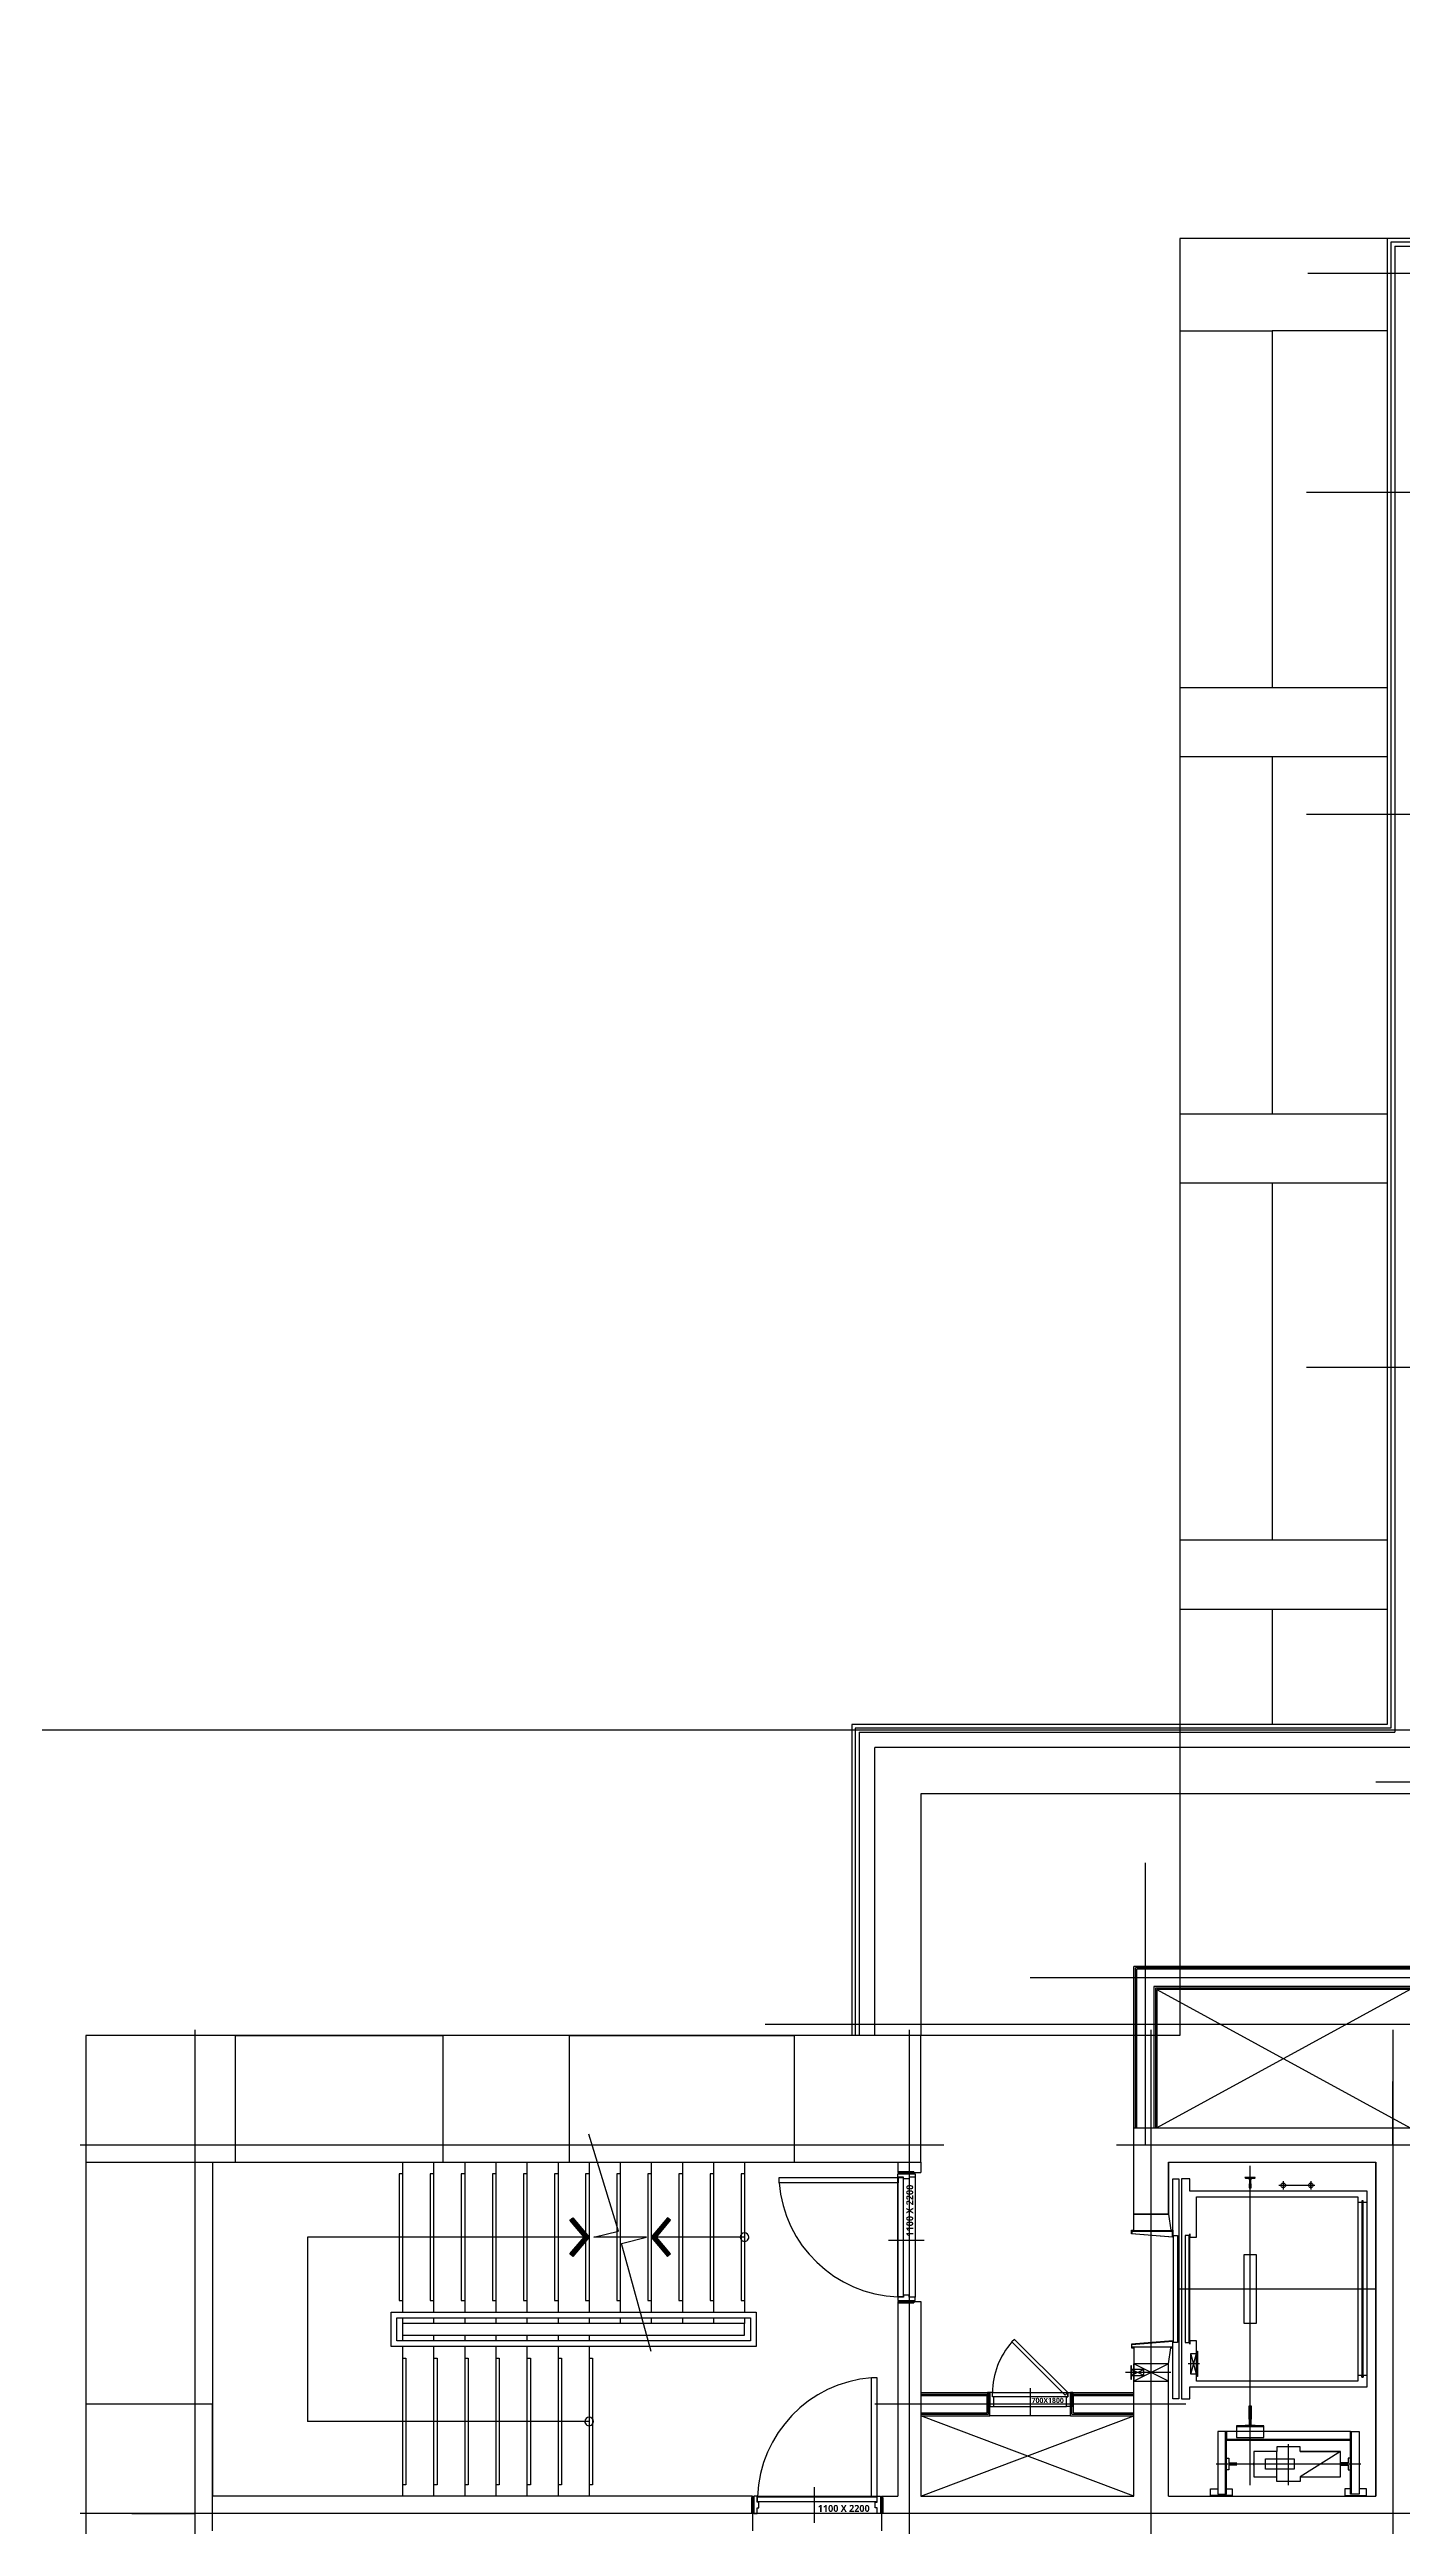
# Model space of a CAD drawing. Header units: millimetres. Extents: x 0 to 356400, y 0 to 68257.
# Drawn here: x 64602 to 65071, y 6523 to 7384 of the extents above; entities that cross this region are included whole.
import ezdxf
from ezdxf.enums import TextEntityAlignment as Align

# ---------------------------------------------------------------- set-up
doc = ezdxf.new("R2010")
doc.units = ezdxf.units.MM
doc.header["$LTSCALE"] = 75
doc.layers.add('8', color=8, linetype='Continuous')
doc.layers.add('G(그리드1)', color=185, linetype='Continuous', plot=False)
doc.styles.add('SHP-나눔bo', font='')
doc.styles.get('SHP-나눔bo').set_extended_font_data('NanumGothic', bold=True)

# ---------------------------------------------------------------- blocks, each defined once
blk = doc.blocks.new('G$C7369CDF7')
at = {"layer": '8'}
for p, q in [((1230, 85650), (1230, 9550)), ((16730, 5950), (16730, 45750)), ((1530, 10660), (1530, 38660)), ((1230, 17250), (1230, 11350)), ((1260, 17250), (1260, 11380)), ((1295, 11415), (1295, 17250)), ((14630, 15750), (14630, 11250)), ((6230, 15150), (6230, 10650)), ((3430, 10650), (3430, 13700)), ((11030, 13650), (11030, 10650)), ((17780, 9000), (17780, 12400)), ((20980, 12400), (20980, 0)), ((16330, 11850), (16330, 8250)), ((14730, 11750), (14730, 7300)), ((1295, 11415), (14195, 11415)), ((14195, 6765), (14195, 11415)), ((14330, 11550), (14330, 6900)), ((16230, 11550), (16230, 9150)), ((16243, 11550), (16243, 9163)), ((16255, 11550), (16255, 9175)), ((16405, 11550), (16405, 9325)), ((16418, 11550), (16418, 9338)), ((16430, 11550), (16430, 9350)), ((16430, 9350), (17630, 11550)), ((16430, 11550), (17630, 9350)), ((16780, 11400), (21980, 11400)), ((17780, 11400), (17230, 11400)), ((17630, 9150), (17630, 11550)), ((1230, 11350), (14130, 11350)), ((1230, 11350), (1230, 9550)), ((1260, 11380), (14160, 11380)), ((2030, 11350), (2030, 10350)), ((5130, 11350), (5130, 9550)), ((5730, 11350), (5730, 9550)), ((8830, 11350), (8830, 10350)), ((9430, 11350), (9430, 10350)), ((12530, 11350), (12530, 9550)), ((13130, 11350), (13130, 9550)), ((14130, 11350), (14130, 6700)), ((14160, 11380), (14160, 6730)), ((17930, 9450), (17930, 11250)), ((17930, 11250), (20830, 11250)), ((20830, 11250), (17930, 11250)), ((17930, 9450), (17930, 11250)), ((19030, 9530), (19030, 11250)), ((20830, 9450), (20830, 11250)), ((20830, 9450), (20830, 11250)), ((19880, 11175), (18180, 11175)), ((18180, 11175), (18180, 9635)), ((19880, 11175), (18180, 11175)), ((18180, 11175), (18180, 9635)), ((18230, 9695), (18230, 11095)), ((18230, 11095), (19830, 11095)), ((18230, 9695), (18230, 11095)), ((18230, 11095), (19830, 11095)), ((18280, 11140), (18265, 11140)), ((18265, 11140), (18265, 11130)), ((19795, 11140), (18265, 11140)), ((18265, 11130), (18280, 11130)), ((18265, 11130), (19795, 11130)), ((18280, 11175), (18280, 11140)), ((18280, 11130), (18280, 11095)), ((19780, 11175), (19780, 11140)), ((19780, 11140), (19795, 11140)), ((19795, 11130), (19780, 11130)), ((19780, 11130), (19780, 11095)), ((19795, 11140), (19795, 11130)), ((19795, 11130), (19795, 11140)), ((19830, 11095), (19830, 9695)), ((19830, 11095), (19830, 9695)), ((19880, 9635), (19880, 11175)), ((19880, 9635), (19880, 11175)), ((20268, 11031), (20268, 11106)), ((20268, 11106), (20810, 11106)), ((20268, 11031), (20268, 11106)), ((20268, 11106), (20810, 11106)), ((20810, 11040), (20268, 11040)), ((20343, 11031), (20268, 11031)), ((20268, 11031), (20268, 10280)), ((20343, 11031), (20268, 11031)), ((20268, 11031), (20268, 10280)), ((20810, 11031), (20268, 11031)), ((20810, 11031), (20268, 11031)), ((20334, 9955), (20334, 11031)), ((20343, 9955), (20343, 11031)), ((20343, 9955), (20343, 11031)), ((20600, 11031), (20500, 11031)), ((20500, 11031), (20500, 11011)), ((20600, 11031), (20500, 11031)), ((20500, 11031), (20500, 11011)), ((20500, 11011), (20540, 11011)), ((20500, 11011), (20540, 11011)), ((20540, 11011), (20540, 10943)), ((20540, 11011), (20540, 10943)), ((20550, 11121), (20550, 9865)), ((20560, 10943), (20560, 11011)), ((20560, 11011), (20600, 11011)), ((20560, 10943), (20560, 11011)), ((20560, 11011), (20600, 11011)), ((20600, 11011), (20600, 11031)), ((20600, 11011), (20600, 11031)), ((20765, 11169), (20765, 11106)), ((20830, 11169), (20765, 11169)), ((20765, 11031), (20765, 10983)), ((20765, 10983), (20830, 10983)), ((20810, 11106), (20810, 11031)), ((20810, 11106), (20810, 11031)), ((20810, 11106), (20810, 11031)), ((20824, 10983), (20824, 11169)), ((20830, 10983), (20830, 11169)), ((20660, 10943), (20440, 10943)), ((20440, 10943), (20660, 10593)), ((20660, 10943), (20440, 10943)), ((20440, 10943), (20440, 10593)), ((20440, 10593), (20440, 10943)), ((20440, 10943), (20440, 10593)), ((20540, 10943), (20560, 10943)), ((20560, 10943), (20540, 10943)), ((20660, 10593), (20660, 10943)), ((20660, 10593), (20660, 10943)), ((18095, 10687), (18165, 10687)), ((18155, 10687), (18105, 10687)), ((18130, 10409), (18130, 10721)), ((20440, 10593), (20400, 10593)), ((20400, 10593), (20400, 10393)), ((20505, 10293), (20505, 10543)), ((20505, 10543), (20595, 10543)), ((20505, 10293), (20505, 10543)), ((20505, 10543), (20595, 10543)), ((20595, 10543), (20595, 10293)), ((20595, 10543), (20595, 10293)), ((20660, 10593), (20700, 10593)), ((20700, 10593), (20700, 10393)), ((1230, 10350), (1230, 9550)), ((2030, 10350), (5130, 10350)), ((2030, 9550), (2030, 10350)), ((5730, 10350), (8830, 10350)), ((8830, 10350), (8830, 9550)), ((9430, 10350), (12530, 10350)), ((9430, 10350), (9430, 9550)), ((13130, 10350), (14130, 10350)), ((18095, 10447), (18165, 10447)), ((20733, 10493), (20376, 10493)), ((20400, 10393), (20440, 10393)), ((20440, 10393), (20440, 10193)), ((20660, 10393), (20440, 10393)), ((20440, 10393), (20440, 10193)), ((20700, 10393), (20660, 10393)), ((20660, 10193), (20660, 10393)), ((20660, 10193), (20660, 10393)), ((20733, 10160), (17960, 10160)), ((18063, 10204), (18062, 10204)), ((18062, 10204), (18062, 10115)), ((18062, 10115), (18063, 10115)), ((18071, 10169), (18068, 10200)), ((18068, 10120), (18071, 10151)), ((18117, 10165), (18082, 10165)), ((18082, 10155), (18117, 10155)), ((18120, 10168), (18117, 10165)), ((18117, 10155), (18120, 10152)), ((18151, 10168), (18120, 10168)), ((18120, 10152), (18151, 10152)), ((18151, 10152), (18151, 10168)), ((18730, 10213), (19330, 10213)), ((18730, 10107), (18730, 10213)), ((18730, 10213), (19330, 10213)), ((18730, 10107), (18730, 10213)), ((19330, 10107), (18730, 10107)), ((19330, 10107), (18730, 10107)), ((19330, 10213), (19330, 10107)), ((19330, 10213), (19330, 10107)), ((20045, 10152), (20045, 10168)), ((20045, 10168), (20161, 10168)), ((20161, 10152), (20045, 10152)), ((20161, 10168), (20164, 10165)), ((20164, 10155), (20161, 10152)), ((20164, 10165), (20205, 10165)), ((20205, 10155), (20164, 10155)), ((20210, 10169), (20212, 10200)), ((20212, 10120), (20210, 10151)), ((20217, 10204), (20218, 10204)), ((20218, 10115), (20217, 10115)), ((20320, 10280), (20218, 10280)), ((20218, 10280), (20218, 10040)), ((20320, 10280), (20218, 10280)), ((20218, 10280), (20218, 10040)), ((20218, 10204), (20218, 10115)), ((20227, 10280), (20227, 10040)), ((20268, 10280), (20268, 10040)), ((20320, 10040), (20320, 10280)), ((20320, 10040), (20320, 10280)), ((20440, 10193), (20660, 10193)), ((20440, 10193), (20660, 10193)), ((20595, 10293), (20505, 10293)), ((20595, 10293), (20505, 10293)), ((20540, 10193), (20560, 10193)), ((20560, 10193), (20540, 10193)), ((20218, 10040), (20320, 10040)), ((20218, 10040), (20320, 10040)), ((20268, 10040), (20268, 9955)), ((20268, 10040), (20268, 9955)), ((20810, 9955), (20268, 9955)), ((20268, 9955), (20268, 9880)), ((20268, 9955), (20343, 9955)), ((20268, 9955), (20343, 9955)), ((20810, 9946), (20268, 9946)), ((20500, 9955), (20500, 9975)), ((20500, 9975), (20540, 9975)), ((20500, 9955), (20500, 9975)), ((20500, 9975), (20540, 9975)), ((20600, 9955), (20500, 9955)), ((20600, 9955), (20500, 9955)), ((20540, 9975), (20540, 10043)), ((20540, 9975), (20540, 10043)), ((20560, 10043), (20560, 9975)), ((20560, 10043), (20560, 9975)), ((20560, 9975), (20600, 9975)), ((20560, 9975), (20600, 9975)), ((20600, 9975), (20600, 9955)), ((20600, 9975), (20600, 9955)), ((20765, 9955), (20765, 10003)), ((20765, 10003), (20830, 10003)), ((20810, 9880), (20810, 9955)), ((20824, 10003), (20824, 9817)), ((20830, 10003), (20830, 9817)), ((18580, 9695), (18230, 9695)), ((18580, 9695), (18230, 9695)), ((18580, 9635), (18580, 9695)), ((18580, 9635), (18580, 9695)), ((19830, 9695), (19480, 9695)), ((19480, 9695), (19480, 9635)), ((19830, 9695), (19480, 9695)), ((19480, 9695), (19480, 9635)), ((19570, 9702), (19790, 9702)), ((19570, 9695), (19570, 9702)), ((19770, 9695), (19570, 9695)), ((19770, 9645), (19590, 9695)), ((19770, 9695), (19590, 9645)), ((19590, 9645), (19590, 9695)), ((19590, 9695), (19770, 9695)), ((19590, 9645), (19590, 9695)), ((19590, 9695), (19770, 9695)), ((19680, 9721), (19680, 9622)), ((19770, 9695), (19770, 9645)), ((19770, 9695), (19770, 9645)), ((19770, 9695), (19790, 9695)), ((19790, 9702), (19790, 9695)), ((20268, 9880), (20810, 9880)), ((20765, 9817), (20765, 9880)), ((20830, 9817), (20765, 9817)), ((1230, 9550), (16830, 9550)), ((1230, 9550), (14130, 9550)), ((1230, 9550), (2030, 9550)), ((16830, 9550), (16830, 50)), ((18180, 9635), (18075, 9635)), ((18075, 9635), (18075, 9565)), ((18180, 9635), (18075, 9635)), ((18075, 9635), (18075, 9565)), ((18075, 9565), (18680, 9565)), ((18075, 9565), (18680, 9565)), ((18075, 9489), (18075, 9540)), ((18075, 9540), (19985, 9540)), ((18520, 9489), (18075, 9489)), ((18380, 9450), (18520, 9470)), ((18520, 9470), (18520, 9489)), ((18520, 9489), (18580, 9489)), ((18523, 9470), (18520, 9470)), ((18577, 9486), (18523, 9486)), ((18523, 9486), (18523, 9470)), ((18525, 9481), (18525, 9138)), ((18528, 9481), (18525, 9481)), ((18528, 9138), (18528, 9481)), ((18548, 9133), (18577, 9486)), ((18550, 9635), (18580, 9635)), ((19510, 9635), (18550, 9635)), ((18550, 9635), (18580, 9635)), ((18580, 9489), (18550, 9130)), ((19495, 9630), (18565, 9630)), ((18565, 9630), (18565, 9595)), ((19495, 9630), (18565, 9630)), ((18565, 9630), (18565, 9595)), ((18565, 9595), (19495, 9595)), ((18565, 9595), (19495, 9595)), ((18565, 9530), (19495, 9530)), ((18565, 9495), (18565, 9530)), ((18565, 9530), (18565, 9530)), ((18565, 9530), (19495, 9530)), ((18565, 9495), (18565, 9530)), ((19495, 9495), (18565, 9495)), ((19495, 9495), (18565, 9495)), ((18680, 9565), (19985, 9565)), ((18680, 9565), (18680, 9565)), ((18680, 9565), (19985, 9565)), ((19480, 9635), (19510, 9635)), ((19480, 9635), (19510, 9635)), ((19540, 9489), (19480, 9489)), ((19480, 9489), (19510, 9130)), ((19513, 9133), (19484, 9486)), ((19484, 9486), (19537, 9486)), ((19495, 9595), (19495, 9630)), ((19495, 9595), (19495, 9630)), ((19495, 9530), (19495, 9495)), ((19495, 9530), (19495, 9495)), ((19533, 9138), (19533, 9481)), ((19533, 9481), (19536, 9481)), ((19536, 9481), (19536, 9138)), ((19537, 9486), (19537, 9470)), ((19537, 9470), (19540, 9470)), ((19985, 9489), (19540, 9489)), ((19540, 9470), (19540, 9489)), ((19680, 9450), (19540, 9470)), ((19770, 9645), (19590, 9645)), ((19770, 9645), (19590, 9645)), ((19755, 9471), (19755, 9077)), ((19985, 9635), (19880, 9635)), ((19985, 9635), (19880, 9635)), ((19985, 9565), (19985, 9635)), ((19985, 9565), (19985, 9635)), ((19985, 9540), (19985, 9489)), ((20030, 9600), (20030, 6900)), ((17780, 9250), (15330, 9250)), ((16405, 9325), (17630, 9325)), ((16418, 9338), (17630, 9338)), ((16430, 9350), (17630, 9350)), ((21980, 9300), (16780, 9300)), ((18380, 9450), (17930, 9450)), ((17930, 9450), (18380, 9450)), ((18380, 9150), (18380, 9450)), ((18380, 9450), (18380, 9150)), ((20830, 9450), (19680, 9450)), ((19680, 9450), (19680, 9150)), ((19680, 9450), (19680, 9150)), ((20830, 9450), (19680, 9450)), ((19680, 9450), (19830, 9150)), ((19830, 9450), (19680, 9150)), ((19830, 9450), (19680, 9450)), ((19680, 9450), (19680, 9150)), ((19830, 9150), (19830, 9450)), ((17630, 9150), (16230, 9150)), ((17630, 9163), (16243, 9163)), ((17630, 9175), (16255, 9175)), ((18380, 9150), (17630, 9150)), ((18520, 9150), (18380, 9150)), ((18520, 9130), (18520, 9150)), ((18520, 9150), (18523, 9150)), ((18550, 9130), (18520, 9130)), ((18523, 9150), (18523, 9133)), ((18523, 9133), (18548, 9133)), ((18525, 9138), (18528, 9138)), ((19510, 9130), (19540, 9130)), ((19537, 9133), (19513, 9133)), ((19536, 9138), (19533, 9138)), ((19540, 9150), (19537, 9150)), ((19537, 9150), (19537, 9133)), ((19540, 9150), (19680, 9150)), ((19540, 9130), (19540, 9150)), ((20830, 9150), (19680, 9150)), ((19680, 9150), (19830, 9150)), ((19812, 9130), (19698, 9130)), ((19698, 9130), (19698, 9123)), ((19698, 9123), (19812, 9123)), ((19730, 9237), (19780, 9130)), ((19780, 9237), (19730, 9130)), ((19780, 9237), (19730, 9237)), ((19730, 9237), (19730, 9130)), ((19730, 9130), (19780, 9130)), ((19780, 9130), (19780, 9237)), ((19812, 9123), (19812, 9130)), ((19930, 8600), (19930, 9150)), ((19943, 8613), (19943, 9150)), ((19955, 8625), (19955, 9150)), ((20105, 8625), (20105, 9150)), ((20118, 8613), (20118, 9150)), ((20130, 8600), (20130, 9150)), ((20830, 9150), (20130, 7300)), ((20830, 7300), (20130, 9150)), ((20830, 7300), (20830, 9150)), ((19930, 8620), (19930, 8600)), ((19930, 8620), (20050, 8620)), ((19930, 8610), (20050, 8610)), ((19940, 8620), (19940, 8600)), ((20118, 8613), (19943, 8613)), ((20105, 8625), (19955, 8625)), ((20030, 8620), (20030, 8600)), ((20050, 8620), (20050, 8600)), ((19468, 8115), (19930, 8577)), ((19489, 8092), (19952, 8555)), ((20130, 8600), (19930, 8600)), ((19930, 8577), (19930, 8600)), ((19930, 8600), (20050, 8600)), ((19930, 8600), (20050, 8600)), ((19930, 8577), (19952, 8555)), ((19965, 8577), (19930, 8577)), ((19930, 8577), (19965, 8577)), ((19930, 7923), (19930, 8577)), ((19965, 8565), (19965, 8577)), ((19965, 8577), (19965, 7923)), ((20050, 8565), (19965, 8565)), ((20050, 8600), (20050, 8565)), ((20050, 7918), (20050, 8565)), ((20130, 8600), (20130, 7900)), ((19890, 8250), (20129, 8250)), ((19468, 8115), (19489, 8092)), ((19965, 7923), (19930, 7923)), ((19930, 7923), (19930, 7900)), ((19965, 7923), (19930, 7923)), ((19930, 7300), (19930, 7900)), ((20130, 7900), (19930, 7900)), ((19930, 7900), (19930, 7880)), ((19930, 7900), (20050, 7900)), ((19930, 7890), (20050, 7890)), ((19930, 7880), (20050, 7880)), ((19940, 7900), (20050, 7900)), ((19940, 7900), (19940, 7880)), ((19943, 7300), (19943, 7888)), ((20118, 7888), (19943, 7888)), ((19955, 7300), (19955, 7875)), ((20105, 7875), (19955, 7875)), ((19965, 7935), (19965, 7923)), ((20050, 7935), (19965, 7935)), ((20030, 7900), (20030, 7880)), ((20050, 7900), (20050, 7935)), ((20050, 7900), (20050, 7880)), ((20105, 7300), (20105, 7875)), ((20118, 7300), (20118, 7888)), ((20130, 7300), (20130, 7900)), ((17780, 0), (17780, 7500)), ((18605, 7020), (18605, 7330)), ((14730, 7300), (16830, 7300)), ((16780, 7200), (21980, 7200)), ((16830, 7300), (16830, 6200)), ((17930, 7300), (16830, 7300)), ((17930, 7300), (18020, 7300)), ((17930, 6200), (17930, 7300)), ((17930, 1150), (17930, 7100)), ((17930, 7100), (18020, 7100)), ((18010, 7110), (18010, 7240)), ((18030, 7240), (18010, 7240)), ((18030, 7220), (18010, 7220)), ((18030, 7130), (18010, 7130)), ((18030, 7110), (18010, 7110)), ((18020, 7100), (18020, 7300)), ((18020, 7110), (18020, 7240)), ((18030, 7230), (18030, 7250)), ((18030, 7250), (18060, 7250)), ((18030, 7110), (18030, 7240)), ((18030, 7100), (18030, 7120)), ((18060, 7100), (18030, 7100)), ((18060, 7250), (19100, 7250)), ((18060, 7250), (18060, 7200)), ((18060, 7200), (18075, 7200)), ((18075, 7150), (18060, 7150)), ((18060, 7150), (18060, 7100)), ((19100, 7100), (18060, 7100)), ((18063, 7148), (19097, 7148)), ((18063, 7103), (18063, 7148)), ((18063, 6069), (18063, 7103)), ((18063, 7103), (18108, 7103)), ((19097, 7103), (18063, 7103)), ((18075, 7200), (18075, 7150)), ((18108, 7103), (18108, 6069)), ((19100, 7200), (19085, 7200)), ((19085, 7200), (19085, 7150)), ((19085, 7150), (19100, 7150)), ((19097, 7148), (19097, 7103)), ((19130, 7250), (19100, 7250)), ((19100, 7250), (19100, 7200)), ((19100, 7150), (19100, 7100)), ((19100, 7100), (19130, 7100)), ((19130, 7230), (19130, 7250)), ((19130, 7240), (19150, 7240)), ((19130, 7110), (19130, 7240)), ((19130, 7220), (19150, 7220)), ((19130, 7130), (19150, 7130)), ((19130, 7100), (19130, 7120)), ((19130, 7110), (19150, 7110)), ((19140, 7300), (20830, 7300)), ((19140, 7100), (19140, 7300)), ((19140, 7110), (19140, 7240)), ((19140, 7100), (20830, 7100)), ((19150, 7110), (19150, 7240)), ((20830, 6960), (20830, 7100)), ((16830, 6900), (14330, 6900)), ((19799, 6917), (20833, 6917)), ((19799, 6872), (19799, 6917)), ((20830, 6960), (21130, 6960)), ((20830, 6920), (20830, 6950)), ((20830, 6950), (20850, 6950)), ((20830, 5880), (20830, 6920)), ((20880, 6920), (20830, 6920)), ((20833, 6917), (20833, 6872)), ((20833, 5883), (20833, 6917)), ((20833, 6917), (20878, 6917)), ((20840, 6970), (20970, 6970)), ((20840, 6950), (20840, 6970)), ((20840, 6960), (20970, 6960)), ((20840, 6950), (20970, 6950)), ((20860, 6950), (20860, 6970)), ((20878, 6917), (20878, 5883)), ((20880, 6905), (20880, 6920)), ((20930, 6905), (20880, 6905)), ((20980, 6920), (20930, 6920)), ((20930, 6920), (20930, 6905)), ((20950, 6950), (20950, 6970)), ((20960, 6950), (20980, 6950)), ((20970, 6950), (20970, 6970)), ((20980, 6950), (20980, 6920)), ((20980, 6920), (20980, 5880)), ((14130, 6700), (16830, 6700)), ((14160, 6730), (16830, 6730)), ((14195, 6765), (16830, 6765)), ((20833, 6872), (19799, 6872)), ((20750, 6375), (21060, 6375)), ((16830, 4250), (16830, 6200)), ((16830, 6200), (17930, 6200)), ((18108, 6069), (18063, 6069)), ((19230, 5870), (19530, 5870)), ((19230, 2700), (19230, 5870)), ((19280, 5820), (19480, 5820)), ((19280, 2750), (19280, 5820)), ((19480, 5820), (19480, 2750)), ((19530, 5870), (19530, 2700)), ((20880, 5880), (20830, 5880)), ((20830, 5880), (20830, 5850)), ((20830, 5850), (20850, 5850)), ((20830, 5840), (21130, 5840)), ((20830, 5840), (20830, 1150)), ((20878, 5883), (20833, 5883)), ((20840, 5850), (20840, 5830)), ((20840, 5850), (20970, 5850)), ((20840, 5840), (20970, 5840)), ((20840, 5830), (20970, 5830)), ((20860, 5850), (20860, 5830)), ((20930, 5895), (20880, 5895)), ((20880, 5895), (20880, 5880)), ((20930, 5880), (20930, 5895)), ((20980, 5880), (20930, 5880)), ((20950, 5850), (20950, 5830)), ((20960, 5850), (20980, 5850)), ((20970, 5850), (20970, 5830)), ((20980, 5850), (20980, 5880)), ((17930, 5770), (19230, 5770)), ((18030, 5770), (18030, 5740)), ((18030, 5740), (19130, 5740)), ((18580, 5770), (18580, 4960)), ((19130, 5740), (19130, 5770)), ((19280, 5770), (19330, 5770)), ((19430, 5770), (19330, 5770)), ((19330, 5770), (19330, 2800)), ((19430, 2800), (19430, 5770)), ((17930, 5500), (19230, 5500)), ((18030, 5500), (18030, 5470)), ((18030, 5470), (19130, 5470)), ((19130, 5470), (19130, 5500)), ((19280, 5500), (19330, 5500)), ((17930, 5230), (19230, 5230)), ((18030, 5230), (18030, 5200)), ((18030, 5200), (19130, 5200)), ((19130, 5200), (19130, 5230)), ((19280, 5230), (19330, 5230)), ((17930, 4960), (19230, 4960)), ((18030, 4960), (18030, 4930)), ((18434, 5127), (18412, 5102)), ((18412, 5102), (18580, 4960)), ((18580, 5004), (18434, 5127)), ((18726, 5127), (18580, 5004)), ((18580, 4960), (18748, 5102)), ((19573, 4960), (18634, 4702)), ((18748, 5102), (18726, 5127)), ((19130, 4930), (19130, 4960)), ((19280, 4960), (19330, 4960)), ((18030, 4930), (19130, 4930)), ((18634, 4702), (18580, 4919)), ((18580, 4919), (18580, 4461)), ((18527, 4675), (17687, 4418)), ((17930, 4690), (19230, 4690)), ((18030, 4690), (18030, 4660)), ((18030, 4660), (19130, 4660)), ((18580, 4461), (18527, 4675)), ((19130, 4660), (19130, 4690)), ((19280, 4690), (19330, 4690)), ((17930, 4420), (19230, 4420)), ((18030, 4420), (18030, 4390)), ((18030, 4390), (19130, 4390)), ((18412, 4278), (18580, 4420)), ((18580, 4376), (18434, 4253)), ((18580, 4420), (18580, 1975)), ((18580, 4420), (18748, 4278)), ((18726, 4253), (18580, 4376)), ((19130, 4390), (19130, 4420)), ((19280, 4420), (19330, 4420)), ((19430, 4420), (19480, 4420)), ((19530, 4420), (20830, 4420)), ((19630, 4420), (19630, 4450)), ((19630, 4450), (20730, 4450)), ((20180, 4420), (20180, 1975)), ((20730, 4450), (20730, 4420)), ((16830, 4250), (16830, 3150)), ((17930, 4250), (16830, 4250)), ((17930, 3150), (17930, 4250)), ((17930, 4150), (19230, 4150)), ((18030, 4150), (18030, 4120)), ((18030, 4120), (19130, 4120)), ((18434, 4253), (18412, 4278)), ((18748, 4278), (18726, 4253)), ((19130, 4120), (19130, 4150)), ((19280, 4150), (19330, 4150)), ((19430, 4150), (19480, 4150)), ((19530, 4150), (20830, 4150)), ((19630, 4150), (19630, 4180)), ((19630, 4180), (20730, 4180)), ((20730, 4180), (20730, 4150)), ((17930, 3880), (19230, 3880)), ((18030, 3880), (18030, 3850)), ((19130, 3850), (19130, 3880)), ((19280, 3880), (19330, 3880)), ((19430, 3880), (19480, 3880)), ((19530, 3880), (20830, 3880)), ((19630, 3880), (19630, 3910)), ((19630, 3910), (20730, 3910)), ((20730, 3910), (20730, 3880)), ((18030, 3850), (19130, 3850)), ((17930, 3610), (19230, 3610)), ((18030, 3610), (18030, 3580)), ((18030, 3580), (19130, 3580)), ((19130, 3580), (19130, 3610)), ((19280, 3610), (19330, 3610)), ((19430, 3610), (19480, 3610)), ((19530, 3610), (20830, 3610)), ((19630, 3610), (19630, 3640)), ((19630, 3640), (20730, 3640)), ((20730, 3640), (20730, 3610)), ((17930, 3340), (19230, 3340)), ((18030, 3340), (18030, 3310)), ((18030, 3310), (19130, 3310)), ((19130, 3310), (19130, 3340)), ((19280, 3340), (19330, 3340)), ((19430, 3340), (19480, 3340)), ((19530, 3340), (20830, 3340)), ((19630, 3340), (19630, 3370)), ((19630, 3370), (20730, 3370)), ((20730, 3370), (20730, 3340)), ((16830, 1350), (16830, 3150)), ((16830, 3150), (17930, 3150)), ((17930, 3070), (19230, 3070)), ((18030, 3070), (18030, 3040)), ((18030, 3040), (19130, 3040)), ((19130, 3040), (19130, 3070)), ((19280, 3070), (19330, 3070)), ((19430, 3070), (19480, 3070)), ((19530, 3070), (20830, 3070)), ((19630, 3070), (19630, 3100)), ((19630, 3100), (20730, 3100)), ((20730, 3100), (20730, 3070)), ((17930, 2800), (19230, 2800)), ((18030, 2800), (18030, 2770)), ((19130, 2770), (19130, 2800)), ((19280, 2800), (19330, 2800)), ((19330, 2800), (19430, 2800)), ((19430, 2800), (19480, 2800)), ((19530, 2800), (20830, 2800)), ((19630, 2800), (19630, 2830)), ((19630, 2830), (20730, 2830)), ((20730, 2830), (20730, 2800)), ((18030, 2770), (19130, 2770)), ((19530, 2700), (19230, 2700)), ((19480, 2750), (19280, 2750)), ((18580, 1975), (20180, 1975)), ((16830, 1350), (16830, 50)), ((17930, 1350), (16830, 1350)), ((17930, 50), (17930, 1350)), ((17930, 1150), (20830, 1150)), ((20030, 1150), (20030, 50)), ((21130, 1150), (20030, 1150)), ((21980, 1000), (16780, 1000)), ((20980, 450), (20980, 1000)), ((16830, 50), (105630, 50)), ((16830, 50), (17930, 50)), ((17930, 50), (20030, 50)), ((20030, 50), (21130, 50))]:
    blk.add_line(p, q, dxfattribs=at)
for centre in [(18130, 10687), (18130, 10687), (18130, 10447), (18130, 10447)]:
    blk.add_circle(centre, 20, dxfattribs=at)
for centre, radius, start, end in [((18063, 10199), 5, 10, 90), ((18063, 10120), 5, 270, 350), ((18081, 10180), 15.2, 226.6273, 271.9368), ((18081, 10140), 15.2, 88.0632, 133.3727), ((20205, 10170), 5, 270, 350), ((20205, 10150), 5, 10, 90), ((20217, 10199), 5, 90, 170), ((20217, 10120), 5, 190, 270), ((19933, 8591), 668, 228.3916, 269.7655), ((18023, 7141), 1075, 274.5299, 357.8035), ((20872, 6957), 1075, 184.5299, 267.8035), ((18580, 5770), 37.5, 90, 270), ((18580, 5770), 37.5, 270, 90), ((20180, 4420), 37.5, 90, 270), ((20180, 4420), 37.5, 270, 90)]:
    blk.add_arc(centre, radius, start, end, dxfattribs=at)
for points in [[(18580, 5004), (18580, 4960), (18434, 5127), (18412, 5102)], [(18726, 5127), (18748, 5102), (18580, 5004), (18580, 4960)], [(18580, 4376), (18580, 4420), (18434, 4253), (18412, 4278)], [(18726, 4253), (18748, 4278), (18580, 4376), (18580, 4420)]]:
    blk.add_solid(points, dxfattribs=at)
at = {"layer": '8', "style": 'SHP-나눔bo'}
for s, height, rotation, p in [('700X1800', 45, 90, (20020, 8402)), ('1100 X 2200', 60, 180, (18350, 7234)), ('1100 X 2200', 60, 90, (20965, 6631))]:
    blk.add_text(s, height=height, rotation=rotation, dxfattribs=at).set_placement(p, align=Align.CENTER)

msp = doc.modelspace()

# ---------------------------------------------------------------- linework, layer by layer
at = {"layer": 'G(그리드1)'}
for points in [[(80125, 59300), (53525, 59300), (53525, 6800), (80125, 6800)], [(80125, 59300), (56225, 59300), (56225, 6800), (80125, 6800)]]:
    msp.add_lwpolyline(points, close=True, dxfattribs=at)

# ---------------------------------------------------------------- block references
at = {"xscale": 0.04000000000000001, "yscale": 0.04000000000000001, "zscale": 0.04000000000000001, "rotation": 270}
msp.add_blockref('G$C7369CDF7', (64612.17, 7367.09), dxfattribs=at)

doc.saveas('drawing.dxf')
